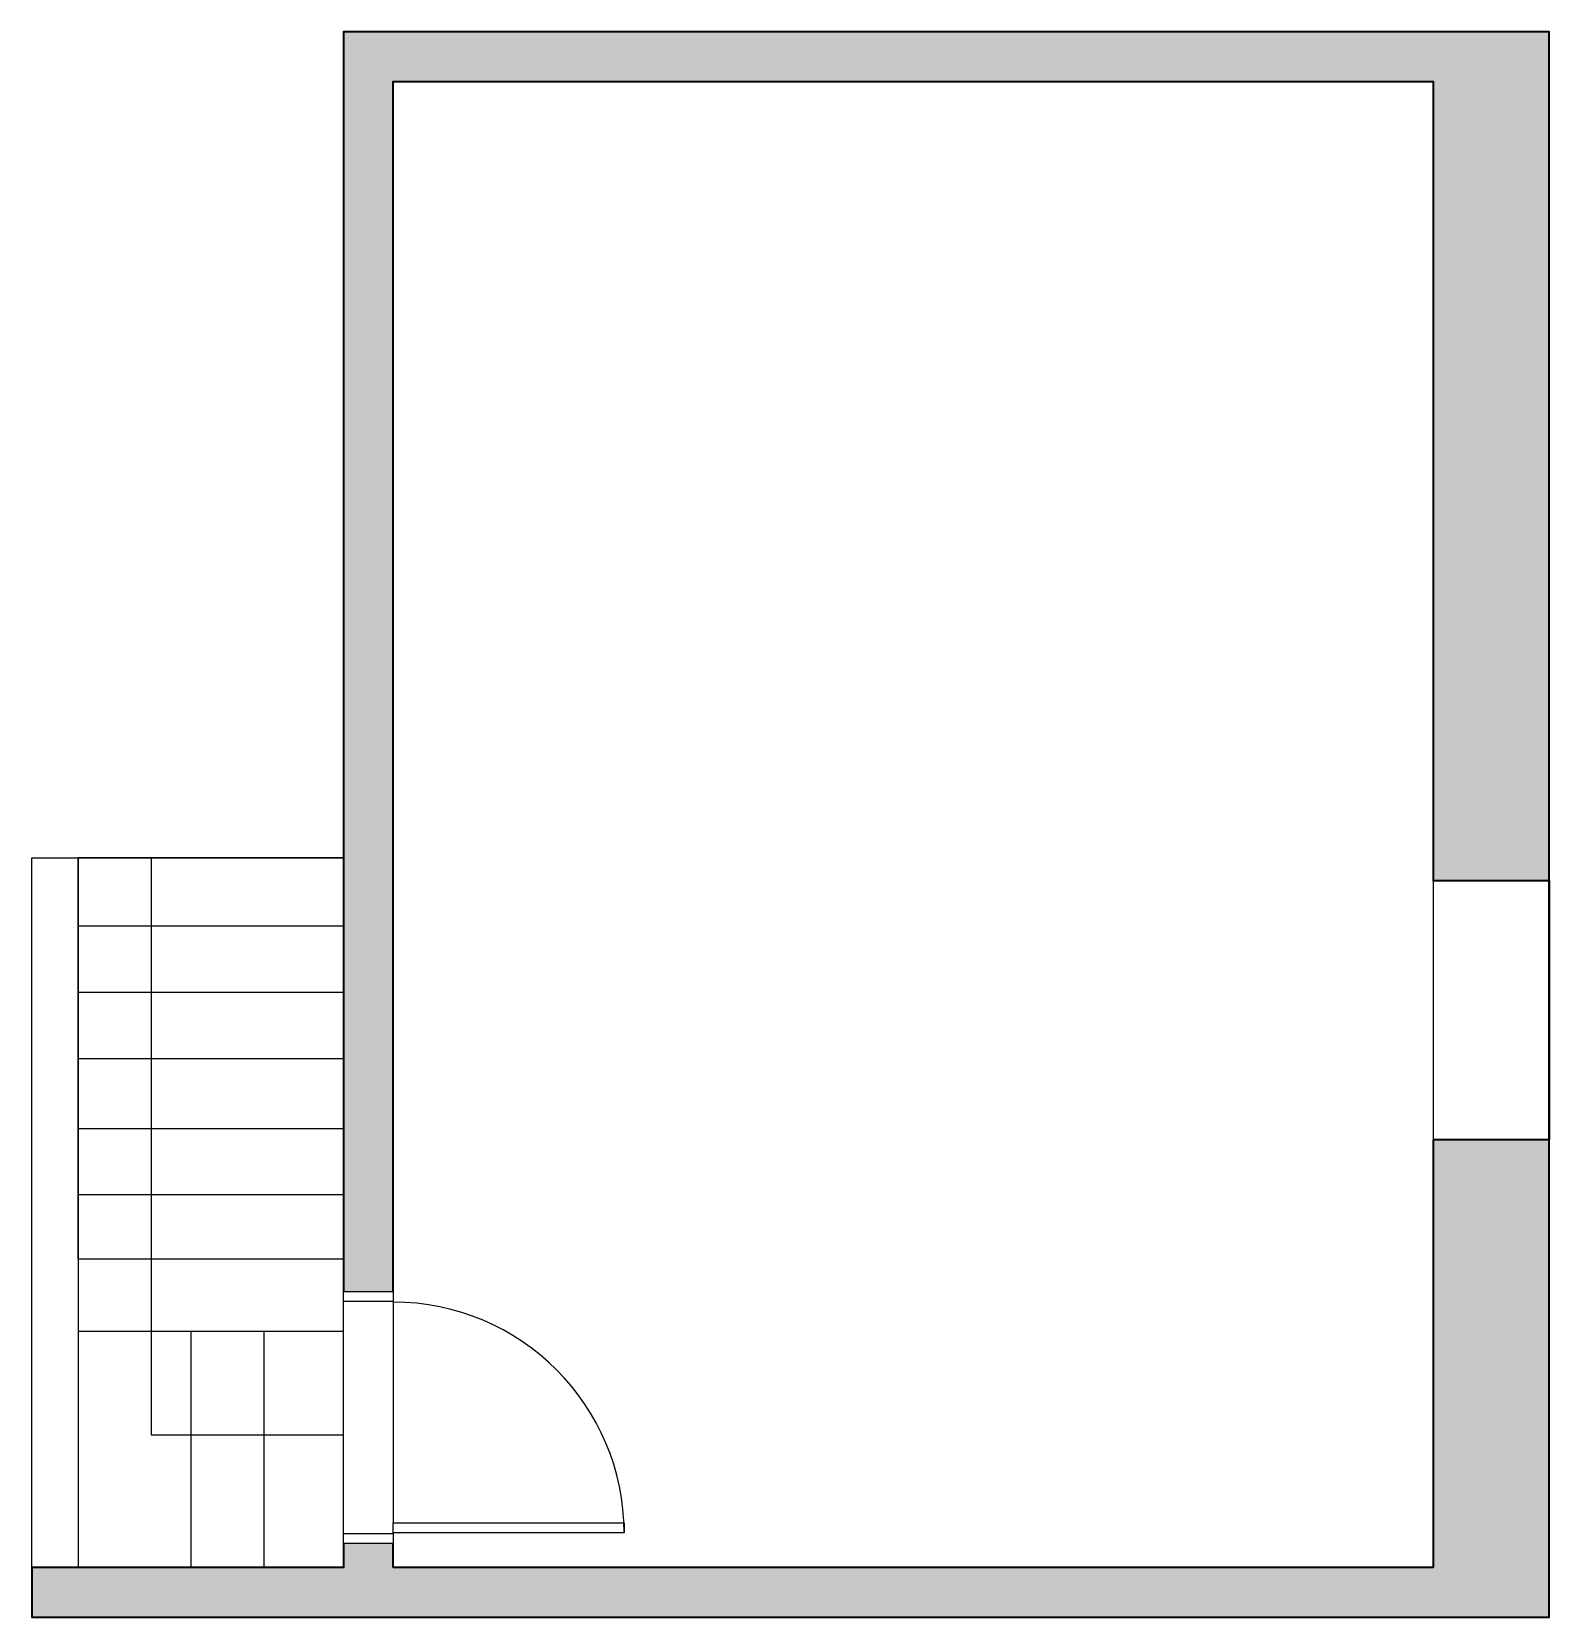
# Model space of a CAD drawing. Header units: millimetres. Extents: x 21727 to 26302, y -16461 to -11680.
import ezdxf

# ---------------------------------------------------------------- set-up
doc = ezdxf.new("R2010")
doc.units = ezdxf.units.MM
doc.layers.get('0').update_dxf_attribs({"color": 250, "lineweight": 25})
for name, color, linetype, lineweight in [('A-ALV-___-___-EXI', 250, 'Continuous', 35), ('A-ESC-___-___-EXI', 250, 'Continuous', 25), ('A-POR-___-___-EXI', 250, 'Continuous', 25)]:
    doc.layers.add(name, color=color, linetype=linetype, lineweight=lineweight)

# ---------------------------------------------------------------- blocks, each defined once
blk = doc.blocks.new('porta multiplas_original - Simples - 70 cm-22589155-Planta baixa - Sótão_')
at = {"layer": 'A-ESC-___-___-EXI'}
blk.add_arc((-348, -75), 696, 270, 0, dxfattribs=at)
at = {"layer": 'A-POR-___-___-EXI'}
for p, q in [((-380, -75), (-380, 75)), ((-380, 75), (-350, 75)), ((-350, 75), (-350, -75)), ((350, 75), (380, 75)), ((350, -75), (350, 75)), ((380, 75), (380, -75)), ((-350, -75), (-380, -75)), ((-348, -75), (-318, -75)), ((-348, -771), (-348, -75)), ((-318, -75), (-318, -771)), ((380, -75), (350, -75)), ((-318, -771), (-348, -771))]:
    blk.add_line(p, q, dxfattribs=at)

msp = doc.modelspace()

# ---------------------------------------------------------------- hatches: boundary and pattern name
at = {"layer": 'A-ALV-___-___-EXI'}
h = msp.add_hatch(color=11, dxfattribs=at)
h.paths.add_polyline_path([(22667, -16311.4), (22817, -16311.4), (22817, -16239), (22667, -16239)])
h.paths.add_polyline_path([(22667, -15479), (22817, -15479), (22817, -11680.1), (22667, -11680.1)])
for points in [[(25952.3, -11830.1), (25952.3, -11680.1), (22817, -11680.1), (22817, -11830.1)], [(26302.3, -14240.1), (26302.3, -11680.1), (25952.3, -11680.1), (25952.3, -14240.1)], [(25952.3, -16461.4), (26302.3, -16461.4), (26302.3, -15021.4), (25952.3, -15021.4), (25952.3, -16311.4)], [(25952.3, -16461.4), (25952.3, -16311.4), (21727.3, -16311.4), (21727.3, -16461.4)]]:
    msp.add_hatch(color=11, dxfattribs=at).paths.add_polyline_path(points)

# ---------------------------------------------------------------- linework, layer by layer
for p, q in [((25952.3, -14080.1), (25952.3, -15187.7)), ((21867.3, -16311.4), (21727.3, -16311.4))]:
    msp.add_line(p, q)
at = {"color": 250}
msp.add_line((22817, -16207), (22817, -16209), dxfattribs=at)
at = {"layer": 'A-ALV-___-___-EXI'}
for p, q in [((26302.3, -15187.7), (26302.3, -14240.1)), ((26302.3, -14240.1), (26302.3, -15021.4)), ((26302.3, -15021.4), (25952.3, -15021.4)), ((25952.3, -15021.4), (25952.3, -16311.4)), ((22817, -16311.4), (22817, -16239)), ((25952.3, -16311.4), (22817, -16311.4))]:
    msp.add_line(p, q, dxfattribs=at)
at = {"layer": 'A-ALV-___-___-EXI', "color": 7, "lineweight": 35}
for points in [[(22817, -15479), (22817, -11830.1), (25952.3, -11830.1), (25952.3, -14240.1), (26302.3, -14240.1), (26302.3, -11680.1), (22667, -11680.1), (22667, -15479)], [(22667, -16239), (22667, -16311.4), (21727.3, -16311.4), (21727.3, -16461.4), (26302.3, -16461.4), (26302.3, -15021.4)]]:
    msp.add_lwpolyline(points, dxfattribs=at)
at = {"layer": 'A-ESC-___-___-EXI'}
for p, q in [((21727.3, -16311.4), (21727.3, -14171.4)), ((21727.3, -14171.4), (21867.3, -14171.4)), ((21867.3, -14171.4), (21867.3, -16311.4)), ((21867.3, -14376.5), (22667, -14376.5)), ((21867.3, -14576.5), (22667, -14576.5)), ((21867.3, -14776.5), (22667, -14776.5)), ((21867.3, -14987.7), (22667, -14987.7)), ((22207.3, -15598.7), (22207.3, -16311.4)), ((22427.3, -15598.7), (22427.3, -16311.4))]:
    msp.add_line(p, q, dxfattribs=at)
for points in [[(21867.3, -14171.4), (22667, -14171.4), (22667, -15187.7), (21867.3, -15187.7)], [(21867.3, -14171.4), (22667, -14171.4), (22667, -15381.6), (21867.3, -15381.6)], [(21867.3, -15598.7), (22667, -15598.7), (22667, -14171.4), (21867.3, -14171.4)]]:
    msp.add_lwpolyline(points, close=True, dxfattribs=at)
msp.add_lwpolyline([(22087.3, -14171.4), (22087.3, -15911.4), (22667, -15911.4)], dxfattribs=at)
at = {"layer": 'A-POR-___-___-EXI', "color": 250}
for p, q in [((22667, -16209), (22667, -15509)), ((22817, -15509), (22817, -16177))]:
    msp.add_line(p, q, dxfattribs=at)

# ---------------------------------------------------------------- block references
at = {"layer": 'A-POR-___-___-EXI', "rotation": 89.99999999999991}
msp.add_blockref('porta multiplas_original - Simples - 70 cm-22589155-Planta baixa - Sótão_', (22742, -15859), dxfattribs=at)

doc.saveas('drawing.dxf')
